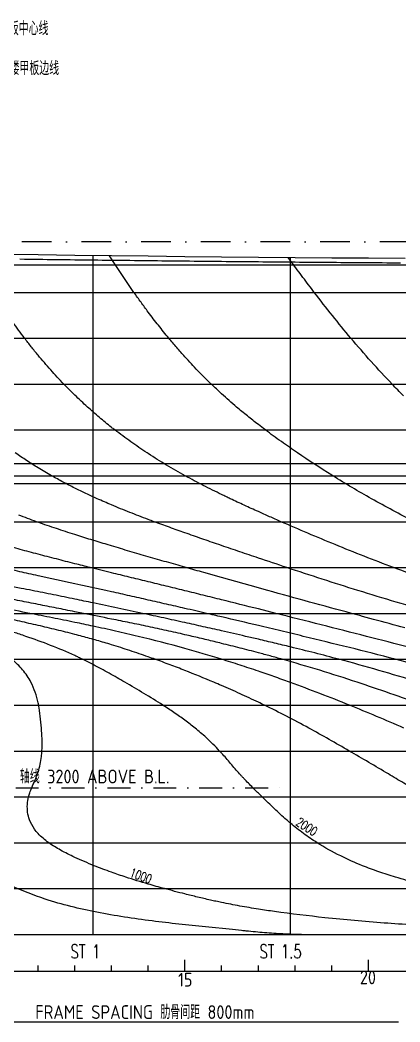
# Model space of a CAD drawing. Extents: x -990827 to -799530, y -79356 to 40656.
# Drawn here: x -974971 to -966691, y -45351 to -23507 of the extents above; entities that cross this region are included whole.
import ezdxf

# ---------------------------------------------------------------- set-up
doc = ezdxf.new("R2010")
doc.units = 0
doc.header["$MEASUREMENT"] = 0
doc.linetypes.add('DASHDOT', pattern=[1, 0.5, -0.25, 0, -0.25])
doc.layers.add('grid', color=7, linetype='Continuous')
doc.layers.add('sta', color=7, linetype='Continuous')
doc.styles.add('ROMANS', font='romans.shx', dxfattribs={"width": 0.7, "height": 125})
doc.styles.get("Standard").update_dxf_attribs({"font": 'gbenor.shx', "bigfont": 'gbcbig.shx'})

# ---------------------------------------------------------------- blocks, each defined once
blk = doc.blocks.new('biaochi')
at = {"color": 253}
for p, q in [((-167000, 0), (-167000, 250)), ((-163000, 0), (-163000, 250)), ((-181560, 0), (0, 0)), ((-170200, 0), (-170200, 125)), ((-169400, 0), (-169400, 125)), ((-168600, 0), (-168600, 125)), ((-167800, 0), (-167800, 125)), ((-167000, 0), (-167000, 125)), ((-166200, 0), (-166200, 125)), ((-165400, 0), (-165400, 125)), ((-164600, 0), (-164600, 125)), ((-163800, 0), (-163800, 125)), ((-163000, 0), (-163000, 125)), ((-170800, -1107), (-162347, -1107))]:
    blk.add_line(p, q, dxfattribs=at)
at = {"color": 253, "style": 'ROMANS', "width": 0.7}
for s, p in [('ST 1', (-169492, 280)), ('ST 1.5', (-165374, 280))]:
    blk.add_text(s, height=300, dxfattribs=at).set_placement(p)
at = {"color": 253}
for s, p in [('20', (-163186, -286)), ('15', (-167150, -336)), ('FRAME SPACING 肋骨间距 800mm', (-170262, -1042))]:
    blk.add_text(s, height=300, dxfattribs=at).set_placement(p)

msp = doc.modelspace()

# ---------------------------------------------------------------- linework, layer by layer
at = {"color": 2}
msp.add_line((-968838.7, -43443.5), (-953352.9, -43443.5), dxfattribs=at)
at = {"color": 1, "linetype": 'DASHDOT', "ltscale": 1300}
msp.add_lwpolyline([(-910577.4, -28343.5), (-985177.4, -28343.5)], dxfattribs=at)
at = {"color": 151}
for points in [[(-966379.8, -34443.5, -0.0052706), (-966848.4, -34198.5, -0.0054689), (-967311.6, -33943.5, -0.0051721), (-967735.8, -33698.1, -0.0054034), (-968155, -33443.5), (-968177.4, -33429.6, -0.0099621), (-968923.4, -32943.5, -0.0052247), (-969276.1, -32698.1, -0.0066829), (-969623.9, -32443.5, -0.0032325), (-969777.4, -32326.4, -0.005374), (-970015.8, -32138.1, -0.0059909), (-970250.7, -31943.5, -0.0044391), (-970415.1, -31801.6, -0.0047437), (-970577.4, -31656.1, -0.0069228), (-970803.7, -31443.5, -0.0090829), (-971094.2, -31152.6, -0.0084997), (-971377.4, -30848.3, -0.0051746), (-971553.5, -30648.4, -0.0045856), (-971727, -30443.5, -0.0060806), (-971954.6, -30162.8, -0.0065507), (-972177.4, -29873.4, -0.0046484), (-972333.6, -29660.7, -0.0041117), (-972487.4, -29443.5, -0.0053647), (-972721.6, -29099.2, -0.0021401), (-972952.4, -28748.7), (-972977.4, -28710.2), (-973018, -28647.9)], [(-965928.2, -36443.5, -0.0010534), (-966770.3, -36196.9, -0.0034353), (-967607.8, -35943.5, -0.0033163), (-968384.8, -35696.9, -0.0014854), (-969157.3, -35443.5, -0.0009603), (-969777.4, -35236.8, -0.0007499), (-970177.8, -35101.8, -0.0009319), (-970577.4, -34965.6), (-970641.6, -34943.5, -0.001063), (-971010, -34816, -0.0013781), (-971377.4, -34686.8, -0.0015319), (-971713.8, -34566.3, -0.0022747), (-972048.7, -34443.5, -0.0009124), (-972177.4, -34395.4, -0.0034885), (-972579.8, -34240.8, -0.0063053), (-972977.4, -34079, -0.0028187), (-973133.7, -34012.1, -0.0029212), (-973288.9, -33943.5, -0.0048808), (-973534.8, -33830.3, -0.0055601), (-973777.4, -33712.3, -0.0062365), (-974032, -33581, -0.0068203), (-974282.3, -33443.5, -0.0042109), (-974430.7, -33357.7, -0.0043272), (-974577.4, -33269.5, -0.0076759), (-974828.1, -33110.4, -0.0081538), (-975073.6, -32943.5, -0.0052786)], [(-966471.1, -37190.2, 0.0012089), (-967421.7, -36943.5, 0.0008408), (-968406.2, -36692.3, 0.0006091), (-969392.5, -36443.5), (-969777.4, -36347.1, 0.0002808), (-970577.4, -36147.4, 0.0002494), (-970977.3, -36047.9, 0.0004225), (-971377.4, -35948.8), (-971398.8, -35943.5, 0.0007455), (-971787.9, -35848.2, 0.0001685), (-972177.4, -35753.5), (-972203.8, -35747.1, -0.0001812), (-972590.8, -35653.1, -0.0005319), (-972977.4, -35558.6, -0.000457), (-973210.1, -35501.3, -0.0005972), (-973442.6, -35443.5, -0.0007993), (-973777.4, -35359.2, -0.0009106), (-974178, -35257, -0.0013994), (-974577.4, -35153.1, -0.001606), (-974965.7, -35049.6, -0.0020655), (-975352.1, -34943.5)], [(-966290.1, -37943.5, 0.005037), (-967151.7, -37684.8, 0.0052327), (-968019.9, -37443.5, 0.0030564), (-968547.6, -37306.2, 0.0024903), (-969077.4, -37174.6, 0.0014048), (-969427.1, -37090.7, 0.0008633), (-969777.4, -37008.3, 0.0004254), (-970055.9, -36943.5, 0.0003031), (-970316.5, -36883.3, 0.0005807), (-970577.4, -36823.6, 0.0009554), (-970977.2, -36733.4, 0.000826), (-971377.4, -36644.5, 0.000816), (-971840, -36543.4, 0.0004912), (-972303, -36443.5, 0.0005143), (-972840, -36328.8, 0.0008463), (-973377.4, -36215.4, 0.0007514), (-973777.4, -36132.4, 0.0009043), (-974243.4, -36037.3, 0.0005224), (-974709.9, -35943.5, 0.0002353), (-974943.5, -35896.9), (-975377.4, -35810.5, -0.0002449)], [(-966607.6, -38943.5, 0.0036828), (-967199.6, -38688.8, 0.003837), (-967794, -38443.5, 0.0083819), (-969077.4, -37950.2), (-969095.7, -37943.5, 0.002354), (-969436.1, -37821.2, 0.003058), (-969777.4, -37702.7, 0.0037106), (-970176.7, -37570.2, 0.0035024), (-970577.4, -37443.5, 0.0068463), (-971377.4, -37208.8, 0.0087829), (-972398.1, -36943.5, 0.0039533), (-972886.9, -36829.7, 0.0028319), (-973377.4, -36722.6, 0.0009917), (-973577.3, -36680.5, 0.0008093), (-973777.4, -36639.1, 0.0015706), (-974266.8, -36540.3, 0.0005162), (-974756.6, -36443.5, 0.0002761), (-975377.4, -36321.7)], [(-966302.8, -42327.9, -0.0113336), (-966789, -42193.5, -0.0097706), (-967152.6, -42076.3, -0.0124367), (-967509.3, -41943.5, -0.0190986), (-967982.7, -41732.5, -0.0271545), (-968497.2, -41443.5, -0.0169565), (-968792.3, -41241.7, -0.0162326), (-969077.4, -41017.4, -0.0024347), (-969120.6, -40980.7, -0.0022252), (-969163.7, -40943.5, -0.0115477), (-969426.9, -40702.8, -0.0037977), (-969693.6, -40443.5), (-969777.4, -40360.7, -0.0002414), (-969836.4, -40302.2, -0.0006198), (-969895.4, -40243.5, -0.00188), (-969994, -40144.4, -0.0046628), (-970091.8, -40043.5, -0.0027543), (-970138.4, -39993.9, -0.0034369), (-970184.7, -39943.5, -0.0065059), (-970284.3, -39830.6, -0.0012769), (-970382.8, -39715.4, 0.0012358), (-970479.6, -39602.1, 0.0062813), (-970577.4, -39491, 0.0032815), (-970620.9, -39443.5, 0.0208013), (-970916.9, -39149.9, 0.0147069), (-971156.8, -38943.5, 0.006168), (-971266.4, -38856.9, 0.0054195), (-971377.4, -38773.4, 0.0100666), (-971617.3, -38604.1, 0.0058361), (-971861.1, -38443.5, 0.0071762), (-972271.2, -38188.4, 0.0043234), (-972685.9, -37943.5, 0.0038794), (-973029.8, -37748, 0.0075962), (-973377.4, -37560.7, 0.0029088), (-973493.3, -37501.4, 0.0032913), (-973609.9, -37443.5, 0.0024698), (-973693.5, -37403.3, 0.0026993), (-973777.4, -37363.9, 0.0158334), (-974305.3, -37139.6, 0.0110161), (-974845.7, -36943.5, 0.0044658), (-975110.7, -36856.6, 0.0033298)]]:
    msp.add_lwpolyline(points, format="xyb", dxfattribs=at)
at = {"color": 171}
for points in [[(-966616, -31697, -0.0050434), (-966864, -31443.5, -0.0089725), (-967316.8, -30954.2, -0.0076317), (-967758.7, -30443.5, -0.0063751), (-968161.9, -29950.4, -0.0045514), (-968558.1, -29443.5, -0.0024863), (-968805.6, -29117.7, -0.0019996), (-969051.2, -28788.2), (-969125.4, -28687.5)], [(-966119.8, -35699.3, -0.004943), (-966828.6, -35443.5, -0.0045178), (-967469.7, -35198.3, -0.0036396), (-968104.6, -34943.5, -0.0030953), (-968696.6, -34696.7, -0.0026462), (-969284.5, -34443.5, -0.0011557), (-969531.3, -34335, -0.0015152), (-969777.4, -34225.2, -0.0022288), (-970083.6, -34085.9, -0.0031184), (-970387.9, -33943.5, -0.0010712), (-970482.8, -33898.1, -0.0011679), (-970577.4, -33852.4, -0.0055052), (-970976.4, -33652.7, -0.0072017), (-971369.3, -33443.5, -0.008427), (-971778, -33209.2, -0.0097846), (-972177.4, -32960.4), (-972203.3, -32943.5, -0.0096035), (-972559.2, -32700.9, -0.0106651), (-972905.5, -32443.5, -0.0023093), (-972977.4, -32387.1, -0.0085329), (-973242.1, -32170.2, -0.0081264), (-973500.5, -31943.5, -0.0089086), (-973777.4, -31683.4, -0.0080401), (-974016.1, -31443.5, -0.0098151), (-974301.2, -31135.7, -0.0090247), (-974577.4, -30814, -0.004856), (-974726.1, -30630.8, -0.0047168), (-974872.2, -30443.5, -0.0081903), (-975128.7, -30096.6, -0.0071058)], [(-966585, -36758.3, 0.0002072), (-967264.9, -36574.6), (-967507.6, -36509.1, -0.0001506), (-967750.3, -36443.5, -0.0007231), (-968662.7, -36195.3, -0.0014126), (-969572.7, -35943.5, -0.0001235), (-969675.1, -35914.9, -0.0001298), (-969777.4, -35886.2), (-970577.4, -35661.6), (-970964.8, -35552.7, -0.0003243), (-971352, -35443.5), (-971377.4, -35436.3, -0.0006157), (-971777.8, -35322.6, -0.000921), (-972177.4, -35207.7, -0.0011255), (-972578.1, -35090.8, -0.0015554), (-972977.4, -34971.9), (-973071.3, -34943.5, -0.0014981), (-973425.2, -34835.3, -0.0022476), (-973777.4, -34724.6, -0.0032034), (-974179.4, -34593.5, -0.0048667), (-974577.4, -34456.6), (-974614, -34443.5, -0.0056929), (-974998.8, -34301.1, -0.0073991)], [(-965041.8, -37943.5, 0.0092153), (-966797, -37443.5, 0.0043484), (-967793.8, -37188.5, 0.0011567), (-968797.4, -36943.5, 0.0002918), (-969287.1, -36825.5, 0.0006552), (-969777.4, -36708.2, 0.0011385), (-970577.4, -36519.9, 0.0003084), (-970906.5, -36443.5, 0.0002551), (-971377.4, -36334.7, 0.0002335), (-971777.3, -36242.8, 0.0004281), (-972177.4, -36151.3, 0.0005322), (-972577.1, -36060.8, 0.0007666), (-972977.4, -35971.2), (-973102.4, -35943.5, 0.0007565), (-973372.8, -35884.3, 0.0001609), (-973643.5, -35825.4), (-973777.4, -35796.4, -0.0005084), (-974577.4, -35621.7, -0.0002701), (-974977.7, -35533.7, -0.0007855), (-975377.4, -35444.8, -0.0014651)], [(-966191.8, -38443.5, 0.003535), (-966907.9, -38187.8, 0.0041482), (-967626.8, -37943.5, 0.0051448), (-968439.9, -37684, 0.0063511), (-969257.5, -37443.5, 0.002036), (-969517.2, -37371.9, 0.0017739), (-969777.4, -37302.2, 0.002404), (-970177, -37198.7, 0.0016084), (-970577.4, -37098.5, 0.0012646), (-970898.7, -37020, 0.0017953), (-971220.5, -36943.5, 0.0009564), (-971377.4, -36907.1, 0.0023735), (-971777, -36817.2, 0.0020643), (-972177.4, -36730.8, 0.0017118), (-972577.2, -36647.8, 0.0006288), (-972977.4, -36566.6, 0.000488), (-973590.8, -36443.5), (-973777.4, -36406.3, 0.0002794), (-974177.4, -36326.9, 0.000382), (-974577.4, -36247.9, 0.0004404), (-974977.3, -36169.6, 0.0006681), (-975377.4, -36092.2, 0.0003344)], [(-966442, -40243.5, 0.0012122), (-966775.4, -40043.5, 0.0006122), (-966943.4, -39943.5, 0.0013192), (-967369.3, -39692.3, 0.0011379), (-967795.8, -39443.5, 0.0018165), (-968235.8, -39190.3, 0.0045851), (-968677.5, -38943.5, 0.0058484), (-969160.1, -38687, 0.0063016), (-969646.3, -38443.5, 0.0016428), (-969777.4, -38380.5, 0.0047275), (-970176.3, -38194.8, 0.0046202), (-970577.4, -38017.1, 0.0019084), (-970749.7, -37943.5, 0.0066265), (-971377.4, -37687.9, 0.0034136), (-971701.8, -37563.3, 0.0037736), (-972027.6, -37443.5, 0.0017552), (-972177.4, -37390.3, 0.0047797), (-972576.3, -37254.5, 0.0054722), (-972977.4, -37127, 0.0043914), (-973296.2, -37032.5, 0.0041079), (-973616.6, -36943.5, 0.0019389), (-973777.4, -36900.9, 0.0042456), (-974176.6, -36800.5, 0.0028545), (-974577.4, -36705.6, 0.0021478), (-974977.1, -36615.3, 0.0007835), (-975377.4, -36527.2, 0.000204)], [(-965777.1, -43276.2, -0.0053012), (-967036.2, -43193.5, -0.0067409), (-968325.6, -43077.6, -0.0091675), (-969423.5, -42943.5, -0.001742), (-969601.2, -42917.9, -0.0021427), (-969777.4, -42891, -0.0055137), (-970182.6, -42823, -0.0067751), (-970577.4, -42746.6, -0.0021792), (-970700.7, -42720.5, -0.0019181), (-970823, -42693.5, -0.0039365), (-971102.1, -42628.5, -0.0026358), (-971377.4, -42560.6, -0.0020033), (-971602.2, -42502.9, -0.0025011), (-971825, -42443.5, -0.0021692), (-972002, -42394.6, -0.0024439), (-972177.4, -42344.4, -0.0037766), (-972423.5, -42270.6, -0.0046616), (-972665.6, -42193.5, -0.0032261), (-972822.5, -42140.8, -0.0033162), (-972977.4, -42086.5, -0.0042738), (-973168.4, -42016.4, -0.0047679), (-973356, -41943.5, -0.0060706), (-973569.5, -41855.3, -0.0078433), (-973777.4, -41762.5, -0.0165188), (-974087.4, -41605.6, -0.0298483), (-974345.4, -41443.5, -0.0206048), (-974469.6, -41346.8, -0.0314123), (-974577.4, -41243, -0.0306643), (-974656.6, -41145.3, -0.0666203), (-974763.2, -40943.5, -0.1080856), (-974809.9, -40607.9, -0.0360611), (-974785.1, -40443.5, -0.0299567), (-974760.6, -40358.8, -0.0148895), (-974715.8, -40243.5, -0.0029695), (-974698.1, -40202.5, -0.0005997), (-974680, -40161.4, 0.0012651), (-974653.3, -40100.3, 0.0061666), (-974629.4, -40043.5, 0.0067272), (-974609.8, -39993.1, 0.0068447), (-974592, -39943.5, 0.0061627), (-974577.4, -39899.3, 0.0469834), (-974504.8, -39562.6, 0.013552), (-974493.9, -39443.5, 0.0261887), (-974490.6, -39169.9, 0.0091515), (-974503.9, -38943.5, 0.0094037), (-974529, -38682.4, 0.0199994), (-974566.2, -38443.5, 0.0053424), (-974577.4, -38389.8, 0.0265488), (-974639.8, -38163.4, 0.0400573), (-974733.4, -37943.5, 0.0551377), (-974915.9, -37672.6, 0.0376075), (-975141.6, -37443.5, 0.0146223)]]:
    msp.add_lwpolyline(points, format="xyb", dxfattribs=at)
at = {"layer": 'grid', "color": 2, "ltscale": 1200}
for p, q in [((-988582.5, -28843.5), (-802606.3, -28843.5)), ((-988568.4, -33173.5), (-802630.3, -33173.5))]:
    msp.add_line(p, q, dxfattribs=at)
at = {"layer": 'grid', "color": 1, "linetype": 'DASHDOT', "ltscale": 1000}
msp.add_line((-980066.2, -40243.5), (-969208.4, -40243.5), dxfattribs=at)
at = {"layer": 'grid', "color": 2, "ltscale": 1200}
msp.add_lwpolyline([(-966577.4, -28707), (-967377.4, -28701.5), (-968177.4, -28695.4), (-968977.4, -28688.8), (-969777.4, -28681.7), (-970577.4, -28674.1), (-971377.4, -28666), (-972177.4, -28657.4), (-972977.4, -28648.4), (-973777.4, -28638.9), (-974577.4, -28628.9), (-975377.4, -28618.2)], dxfattribs=at)
at = {"layer": 'grid', "color": 251}
for points in [[(-973377.4, -43443.5), (-973377.4, -28643.6)], [(-969077.4, -43443.5), (-969077.4, -28687.9)], [(-988195.6, -30443.5), (-802657.5, -30443.5)], [(-988195.6, -31443.5), (-802657.5, -31443.5)], [(-988195.6, -32443.5), (-802657.5, -32443.5)], [(-988195.6, -33443.5), (-802657.5, -33443.5)], [(-988195.6, -34443.5), (-802657.5, -34443.5)], [(-988195.6, -35443.5), (-802657.5, -35443.5)], [(-988195.6, -36443.5), (-802657.5, -36443.5)], [(-988195.6, -37443.5), (-802657.5, -37443.5)], [(-988195.6, -38443.5), (-802657.5, -38443.5)], [(-988195.6, -39443.5), (-802657.5, -39443.5)], [(-988195.6, -40443.5), (-802657.5, -40443.5)], [(-988195.6, -41443.5), (-802657.5, -41443.5)], [(-988195.6, -42443.5), (-802657.5, -42443.5)], [(-988419.6, -43443.5), (-802657.5, -43443.5)]]:
    msp.add_lwpolyline(points, dxfattribs=at)
at = {"layer": 'grid', "color": 253}
msp.add_lwpolyline([(-988195.6, -29443.5), (-802657.5, -29443.5)], dxfattribs=at)
at = {"layer": 'grid', "color": 1, "ltscale": 1200}
msp.add_lwpolyline([(-987956.6, -33613.5), (-801779.7, -33613.5)], dxfattribs=at)
at = {"layer": 'sta'}
msp.add_lwpolyline([(-966677.4, -28806.3), (-966777.4, -28805.6), (-966877.4, -28804.9), (-966977.4, -28804.2), (-967077.4, -28803.5), (-967177.4, -28802.8), (-967277.4, -28802.1), (-967377.4, -28801.4), (-967477.4, -28800.7), (-967577.4, -28799.9), (-967677.4, -28799.2), (-967777.4, -28798.4), (-967877.4, -28797.7), (-967977.4, -28796.9), (-968077.4, -28796.1), (-968177.4, -28795.3), (-968277.4, -28794.5), (-968377.4, -28793.7), (-968477.4, -28792.9), (-968577.4, -28792.1), (-968677.4, -28791.3), (-968777.4, -28790.4), (-968877.4, -28789.6), (-968977.4, -28788.7), (-969077.4, -28787.9), (-969177.4, -28787), (-969277.4, -28786.1), (-969377.4, -28785.3), (-969477.4, -28784.4), (-969577.4, -28783.5), (-969677.4, -28782.6), (-969777.4, -28781.7), (-969877.4, -28780.7), (-969977.4, -28779.8), (-970077.4, -28778.9), (-970177.4, -28777.9), (-970277.4, -28777), (-970377.4, -28776), (-970477.4, -28775), (-970577.4, -28774.1), (-970677.4, -28773.1), (-970777.4, -28772.1), (-970877.4, -28771.1), (-970977.4, -28770.1), (-971077.4, -28769.1), (-971177.4, -28768), (-971277.4, -28767), (-971377.4, -28766), (-971477.4, -28764.9), (-971577.4, -28763.9), (-971677.4, -28762.8), (-971777.4, -28761.7), (-971877.4, -28760.6), (-971977.4, -28759.6), (-972077.4, -28758.5), (-972177.4, -28757.4), (-972277.4, -28756.3), (-972377.4, -28755.1), (-972477.4, -28754), (-972577.4, -28752.9), (-972677.4, -28751.8), (-972777.4, -28750.6), (-972877.4, -28749.5), (-972977.4, -28748.3), (-973077.4, -28747.1), (-973177.4, -28746), (-973277.4, -28744.8), (-973377.4, -28743.6), (-973477.4, -28742.4), (-973577.4, -28741.2), (-973677.4, -28740), (-973777.4, -28738.8), (-973877.4, -28737.6), (-973977.4, -28736.4), (-974077.4, -28735.1), (-974177.4, -28733.9), (-974277.4, -28732.6), (-974377.4, -28731.3), (-974477.4, -28730), (-974577.4, -28728.8), (-974677.4, -28727.5), (-974777, -28726.2), (-974876.2, -28724.8), (-974974.5, -28723.5)], dxfattribs=at)
msp.add_lwpolyline([(-968838.7, -43443.5, -0.0067119), (-969039.6, -43440.7, -0.0056915), (-969240.4, -43433, -0.0046686), (-969441, -43421.1, -0.0036457), (-969641.5, -43405.8, -0.0026164), (-969841.9, -43388.1, -0.0015954), (-970042.2, -43368.6, -0.0004194), (-970142.3, -43358.5), (-970342.5, -43338), (-970927.3, -43278.9, -0.0021261), (-971511.4, -43217.6, -0.004398), (-972094.5, -43148.6, -0.0070078), (-972697.3, -43063.4, -0.009553), (-973297.2, -42958.2, -0.0130052), (-973865.1, -42832.6, -0.0184486), (-974423.5, -42671.7, -0.0281363), (-975156.1, -42382.5, -0.0186638)], format="xyb", dxfattribs=at)

# ---------------------------------------------------------------- block references
at = {"layer": 'grid'}
msp.add_blockref('biaochi', (-804377.4, -44243.4), dxfattribs=at)

# ---------------------------------------------------------------- texts
at = {"layer": 'grid', "color": 2}
for s, p in [('艉楼甲板中心线', (-975863, -23839.1)), ('艉楼甲板边线', (-975415.3, -24707.5)), ('轴线 3200 ABOVE B.L.', (-974973.5, -40149.7))]:
    msp.add_text(s, height=300, dxfattribs=at).set_placement(p)
at = {"layer": 'grid', "color": 151, "style": 'ROMANS', "width": 0.7}
msp.add_text('2000', height=200, rotation=327.22277, dxfattribs=at).set_placement((-968977, -41046.7))
at = {"layer": 'grid', "color": 171, "style": 'ROMANS', "width": 0.7}
msp.add_text('1000', height=200, rotation=339.9411, dxfattribs=at).set_placement((-972596, -42176.9))

doc.saveas('drawing.dxf')
